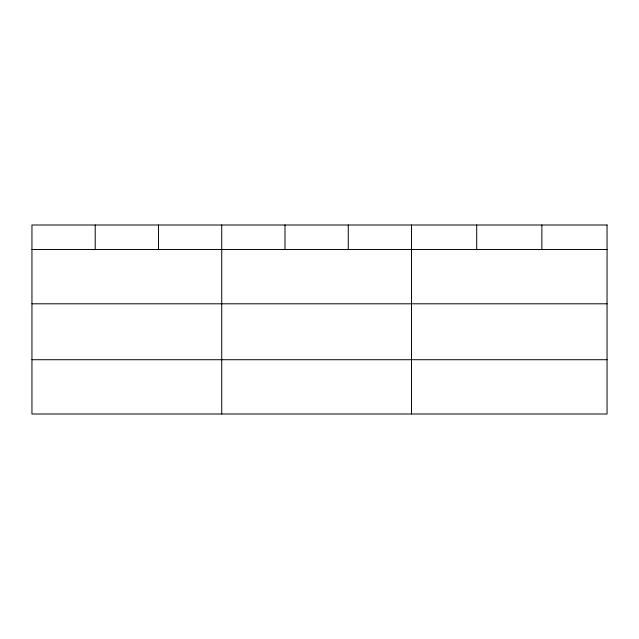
<?xml version="1.0" encoding="UTF-8"?>
<svg xmlns="http://www.w3.org/2000/svg" width="639" height="639" viewBox="0 0 639 639"><rect width="100%" height="100%" fill="white"/><g stroke="black" fill="none" stroke-linecap="round" stroke-linejoin="round"><path stroke-width="0.96" d="M31.95 249.514L607.05 249.514M31.95 303.797L607.05 303.797M31.95 359.717L607.05 359.717M541.872 225L541.872 249.514M476.694 225L476.694 249.514M411.516 225L411.516 414M348.255 225L348.255 249.514M284.994 225L284.994 249.514M221.733 225L221.733 414M158.472 225L158.472 249.514M95.211 225L95.211 249.514M607.05 225L31.95 225L31.95 414L607.05 414L607.05 225"/></g></svg>
